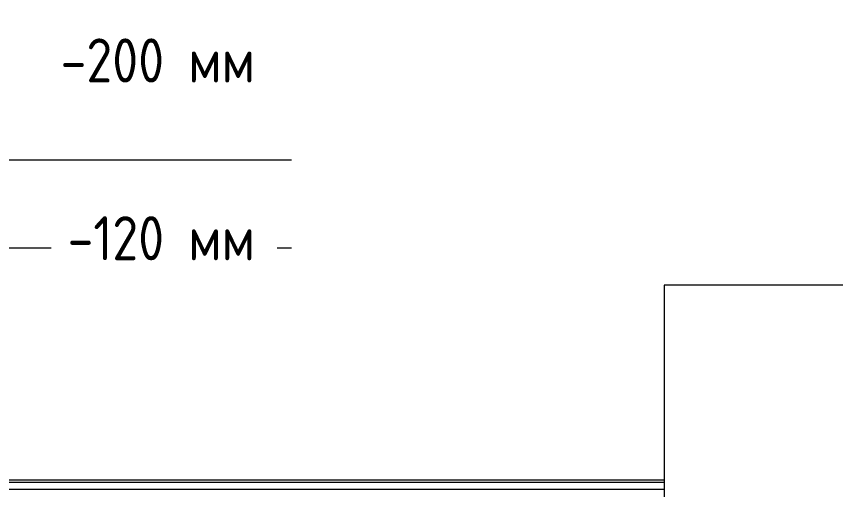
# Model space of a CAD drawing. Header units: millimetres. Extents: x -3929 to 624051, y 52832 to 514950.
# Drawn here: x 500574 to 505219, y 131486 to 134170 of the extents above; entities that cross this region are included whole.
import ezdxf

# ---------------------------------------------------------------- set-up
doc = ezdxf.new("R2010")
doc.units = ezdxf.units.MM
for name, color, linetype, lineweight in [('Аннотация', 7, 'Continuous', 18), ('Обобщенные модели', 7, 'Continuous', 18), ('Стены наружные', 7, 'Continuous', 18)]:
    doc.layers.add(name, color=color, linetype=linetype, lineweight=lineweight)
doc.styles.add('GOST Common_2', font='GOST_Common.ttf', dxfattribs={"width": 0.9, "height": 250})

# ---------------------------------------------------------------- blocks, each defined once
blk = doc.blocks.new('Planka_konka_K1 - Кровля - Планка конька К1-2963679-Разрез 2-2')
at = {"layer": 'Обобщенные модели'}
for p, q in [((12965.4, 18795), (20516.4, 18795)), ((20516.4, 18780), (12965.4, 18780)), ((20516.4, 18740.7), (12965.5, 18740.7))]:
    blk.add_line(p, q, dxfattribs=at)
blk = doc.blocks.new('ADSK_Обозначение_ФлажокПирогаКонструкции - Разрез Чердак _длиннее стрелка_-4836940-Разрез 2-2')
at = {"layer": 'Аннотация', "lineweight": 20}
for p, q in [((10402.2, 20610.9), (18402.2, 20610.9)), ((10402.2, 20110.9), (18402.2, 20110.9))]:
    blk.add_line(p, q, dxfattribs=at)

msp = doc.modelspace()

# ---------------------------------------------------------------- linework, layer by layer
at = {"layer": 'Стены наружные'}
for p, q in [((505448.337, 132645.933), (504247.478, 132645.933)), ((504247.478, 132645.933), (504247.478, 129820.525))]:
    msp.add_line(p, q, dxfattribs=at)

# ---------------------------------------------------------------- block references
at = {"layer": 'Аннотация'}
msp.add_blockref('ADSK_Обозначение_ФлажокПирогаКонструкции - Разрез Чердак _длиннее стрелка_-4836940-Разрез 2-2', (483731.112, 112745.933), dxfattribs=at)
at = {"layer": 'Обобщенные модели'}
msp.add_blockref('Planka_konka_K1 - Кровля - Планка конька К1-2963679-Разрез 2-2', (483731.112, 112745.933), dxfattribs=at)

# ---------------------------------------------------------------- texts
at = {"layer": 'Аннотация', "lineweight": 9, "insert": (501927.21, 133794.823), "char_height": 250, "width": 1077.3, "attachment_point": 9, "line_spacing_factor": 1.022766, "style": 'GOST Common_2', "bg_fill": 2}
msp.add_mtext('\\pxqr,t4.572,9.144,13.716,18.288,22.86,27.432,32.004,36.576,41.148,45.72,50.292,54.864,59.436,64.008,68.58,73.152,77.724,82.296,86.868,91.44,96.012,100.584,105.156,109.728,114.3,118.872,123.444,128.016,132.588,137.16,141.732,146.304;{-200 мм}', dxfattribs=at)

# ---------------------------------------------------------------- next in the draw order: texts
at = {"layer": 'Аннотация', "lineweight": 9, "insert": (501927.21, 132786.449), "char_height": 250, "width": 1029.6, "attachment_point": 9, "line_spacing_factor": 1.022766, "style": 'GOST Common_2', "bg_fill": 2}
msp.add_mtext('\\pxqr,t4.572,9.144,13.716,18.288,22.86,27.432,32.004,36.576,41.148,45.72,50.292,54.864,59.436,64.008,68.58,73.152,77.724,82.296,86.868,91.44,96.012,100.584,105.156,109.728,114.3,118.872,123.444,128.016,132.588,137.16,141.732,146.304;{-120 мм}', dxfattribs=at)

doc.saveas('drawing.dxf')
